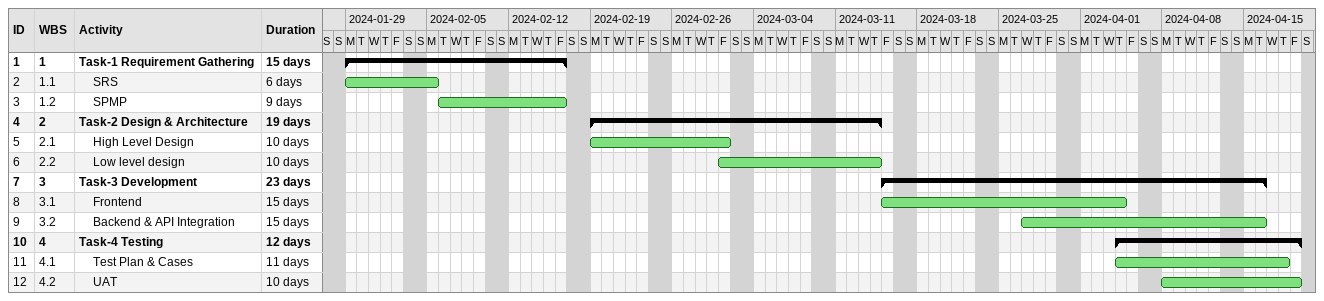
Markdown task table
| ID | WBS | Task | Duration | Start | Finish |
|---|---|---|---|---|---|
| 1 | 1 | **Task-1 Requirement Gathering** | 15d | 2024-01-29 | 2024-02-16 |
| 2 | 1.1 | SRS | 6d | 2024-01-29 | 2024-02-05 |
| 3 | 1.2 | SPMP | 9d | 2024-02-06 | 2024-02-16 |
| 4 | 2 | **Task-2 Design & Architecture** | 19d | 2024-02-19 | 2024-03-14 |
| 5 | 2.1 | High Level Design | 10d | 2024-02-19 | 2024-03-01 |
| 6 | 2.2 | Low level design | 10d | 2024-03-01 | 2024-03-14 |
| 7 | 3 | **Task-3 Development** | 23d | 2024-03-15 | 2024-04-16 |
| 8 | 3.1 | Frontend | 15d | 2024-03-15 | 2024-04-04 |
| 9 | 3.2 | Backend & API Integration | 15d | 2024-03-27 | 2024-04-16 |
| 10 | 4 | **Task-4 Testing** | 12d | 2024-04-04 | 2024-04-19 |
| 11 | 4.1 | Test Plan & Cases | 11d | 2024-04-04 | 2024-04-18 |
| 12 | 4.2 | UAT | 10d | 2024-04-08 | 2024-04-19 |
